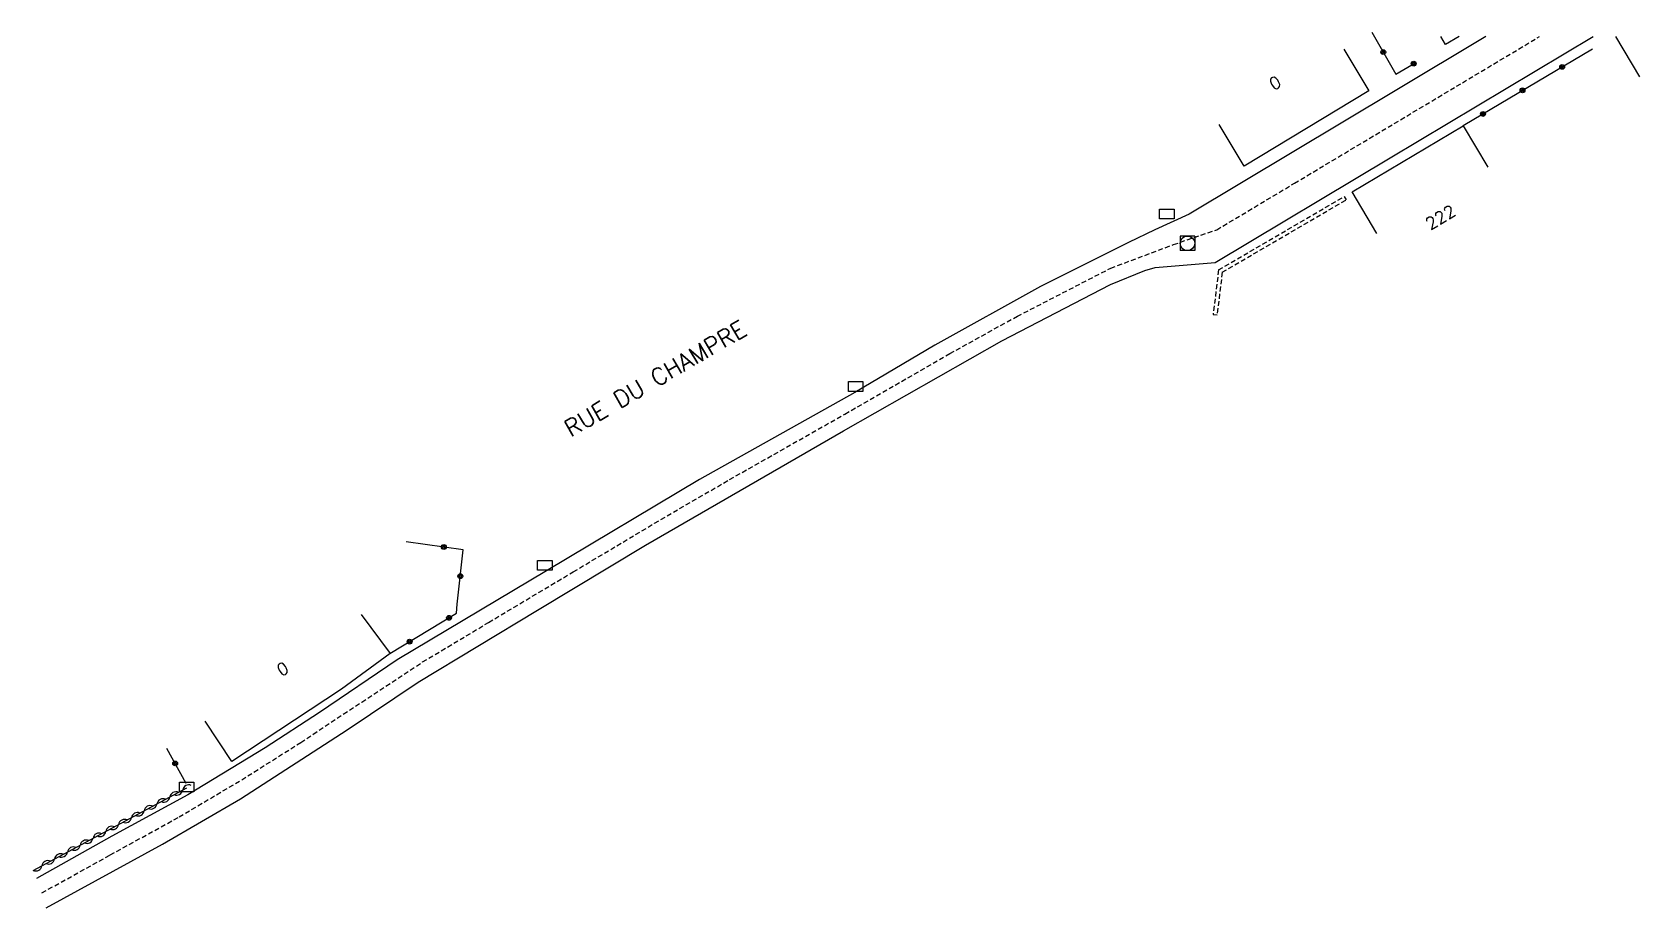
# Model space of a CAD drawing. Header units: millimetres. Extents: x 109000 to 110000, y 121000 to 122000.
# Drawn here: x 109655.9 to 109821.8, y 121910.1 to 122000.5 of the extents above; entities that cross this region are included whole.
import ezdxf
from ezdxf.enums import TextEntityAlignment as Align

# ---------------------------------------------------------------- set-up
doc = ezdxf.new("R2010")
doc.units = ezdxf.units.MM
doc.linetypes.add('DASHED', pattern=[0.75, 0.5, -0.25])
doc.layers.get('0').update_dxf_attribs({"linetype": 'CONTINUOUS'})
for name, color, linetype in [('W0001', 6, 'DASHED'), ('W0008', 7, 'CONTINUOUS'), ('W0100', 7, 'CONTINUOUS'), ('W0112', 1, 'DASHED'), ('W0310', 3, 'CONTINUOUS'), ('W0322', 7, 'CONTINUOUS'), ('W0420', 7, 'CONTINUOUS'), ('W0989', 7, 'CONTINUOUS'), ('W0991', 7, 'CONTINUOUS'), ('W1471', 7, 'CONTINUOUS')]:
    doc.layers.add(name, color=color, linetype=linetype)
doc.styles.get("Standard").update_dxf_attribs({"font": 'romans.shx', "width": 0.85})

# ---------------------------------------------------------------- blocks, each defined once
blk = doc.blocks.new('T420')
for p, q in [((0.75, 0.75), (-0.75, 0.75)), ((-0.75, 0.75), (-0.75, -0.75)), ((0.75, 0.75), (0.75, -0.75)), ((0.75, -0.75), (-0.75, -0.75))]:
    blk.add_line(p, q)
blk.add_ellipse((0, 0), major_axis=(-0.53, 0.53), ratio=1, start_param=3.926991, end_param=10.210176)
blk = doc.blocks.new('T1471')
at = {"color": 0, "linetype": 'Continuous', "flags": 128}
blk.add_lwpolyline([(-0.75, -0.5), (-0.75, 0.5), (0.75, 0.5), (0.75, -0.5), (-0.75, -0.5)], dxfattribs=at)
blk = doc.blocks.new('t322o')
at = {"color": 0, "linetype": 'Continuous'}
for radius in [0.25, 0.15]:
    blk.add_circle((0, 0), radius, dxfattribs=at)
blk = doc.blocks.new('t310o')
at = {"color": 0, "linetype": 'Continuous'}
for centre, start, end in [((-0.5, 0.38), 216.8699, 323.1304), ((0.5, -0.37), 36.8699, 143.1303)]:
    blk.add_arc(centre, 0.625, start, end, dxfattribs=at)

msp = doc.modelspace()

# ---------------------------------------------------------------- linework, layer by layer
at = {"layer": 'W0001'}
msp.add_lwpolyline([(109656.93, 121911.67), (109663.97, 121915.57), (109671.08, 121919.5), (109677.54, 121923.32), (109683.64, 121927.19), (109689.92, 121931.34), (109696.2, 121935.48), (109703.01, 121939.56), (109711.74, 121944.78), (109720.13, 121949.79), (109727.87, 121954.3), (109739.77, 121961.06), (109750.59, 121967.29), (109757.56, 121971.15), (109767.2, 121976.11), (109773.67, 121978.54), (109778.13, 121980.07), (109786.15, 121984.87), (109803.48, 121995.24), (109811.43, 122000)], dxfattribs=at)
at = {"layer": 'W0008'}
for points in [[(109805.9, 122000), (109796.55, 121994.4), (109775.29, 121981.68), (109771.75, 121980.06), (109769.03, 121978.77), (109759.95, 121974.21), (109749.06, 121968.16), (109740.78, 121963.27), (109724.77, 121954.32), (109708.98, 121944.88), (109693.56, 121935.71), (109685.57, 121930.26), (109679.96, 121926.63), (109671.99, 121921.79), (109664.13, 121917.5), (109656.37, 121913.15)], [(109657.37, 121910.12), (109669.37, 121916.7), (109677.42, 121921.37), (109688.43, 121928.47), (109695.75, 121933.41), (109708.06, 121940.84), (109719.19, 121947.52), (109739.61, 121959.31), (109755.95, 121968.61), (109767.18, 121974.43), (109770.71, 121975.88), (109771.77, 121976.16), (109777.98, 121976.68), (109796.04, 121987.48), (109816.96, 122000)]]:
    msp.add_lwpolyline(points, dxfattribs=at)
at = {"layer": 'W0100'}
for points in [[(109803.13, 122000), (109801.74, 121999.17), (109801.24, 122000)], [(109821.78, 121995.83), (109819.29, 122000)], [(109791.23, 121998.69), (109793.82, 121994.41), (109780.97, 121986.64), (109778.39, 121990.92)], [(109794.65, 121979.68), (109792.09, 121983.97), (109803.55, 121990.8), (109806.11, 121986.51)], [(109689.88, 121940.38), (109692.84, 121936.35), (109687.85, 121932.68), (109676.51, 121925.22), (109673.76, 121929.39)]]:
    msp.add_lwpolyline(points, dxfattribs=at)
at = {"layer": 'W0112'}
for p, q in [((109778.32, 121975.93), (109791.28, 121983.5)), ((109778.7, 121975.69), (109791.48, 121983.15)), ((109791.28, 121983.5), (109791.48, 121983.15)), ((109778.32, 121975.93), (109777.76, 121971.33)), ((109778.7, 121975.69), (109778.16, 121971.28)), ((109777.76, 121971.33), (109778.16, 121971.28))]:
    msp.add_line(p, q, dxfattribs=at)
at = {"layer": 'W0310'}
msp.add_line((109656.04, 121913.97), (109671.89, 121922.51), dxfattribs=at)
at = {"layer": 'W0322'}
for p, q in [((109803.56, 121990.81), (109816.91, 121998.74)), ((109671.8, 121922.93), (109669.83, 121926.57))]:
    msp.add_line(p, q, dxfattribs=at)
for points in [[(109794.12, 122000.46), (109796.61, 121996.12), (109798.67, 121997.33)], [(109692.83, 121936.35), (109699.7, 121940.51), (109699.76, 121941.43), (109700.39, 121947.05), (109694.52, 121947.88)]]:
    msp.add_lwpolyline(points, dxfattribs=at)

# ---------------------------------------------------------------- block references
at = {"layer": 'W0310', "rotation": 28.29280485548123}
for p in [(109670.13, 121921.55), (109671.45, 121922.27), (109666.16, 121919.42), (109667.48, 121920.13), (109668.8, 121920.84), (109663.52, 121918), (109664.84, 121918.71), (109660.88, 121916.58), (109662.2, 121917.29), (109656.92, 121914.45), (109658.24, 121915.16), (109659.56, 121915.87)]:
    msp.add_blockref('t310o', p, dxfattribs=at)
at = {"layer": 'W0322'}
for p, rotation in [((109795.31, 121998.4), 299.8586219505023), ((109798.45, 121997.2), 30.39984152494297), ((109813.77, 121996.87), 30.70243966295101), ((109809.68, 121994.45), 30.70243966295101), ((109805.6, 121992.02), 30.70243966295101), ((109698.39, 121947.34), 171.9164965955256), ((109700.09, 121944.33), 83.68449876572517), ((109698.93, 121940.04), 31.16087615089257), ((109694.86, 121937.58), 31.16087615089257), ((109670.67, 121925.02), 118.4988610785366)]:
    msp.add_blockref('t322o', p, dxfattribs=dict(at, rotation=rotation))
at = {"layer": 'W0420'}
msp.add_blockref('T420', (109775.11, 121978.67), dxfattribs=at)
at = {"layer": 'W1471'}
for p in [(109772.98, 121981.69), (109740.88, 121963.9), (109708.81, 121945.46), (109671.86, 121922.6)]:
    msp.add_blockref('T1471', p, dxfattribs=at)

# ---------------------------------------------------------------- texts
at = {"layer": 'W0989'}
msp.add_text('RUE DU CHAMPRE', height=1.75, rotation=30.1981, dxfattribs=at).set_placement((109720.22, 121964.73), align=Align.MIDDLE)
at = {"layer": 'W0991'}
for s, p in [('0', (109784.15, 121995.22)), ('222', (109801.21, 121981.37)), ('0', (109681.77, 121934.76))]:
    msp.add_text(s, height=1.25, rotation=30.7976, dxfattribs=at).set_placement(p, align=Align.MIDDLE)

doc.saveas('drawing.dxf')
